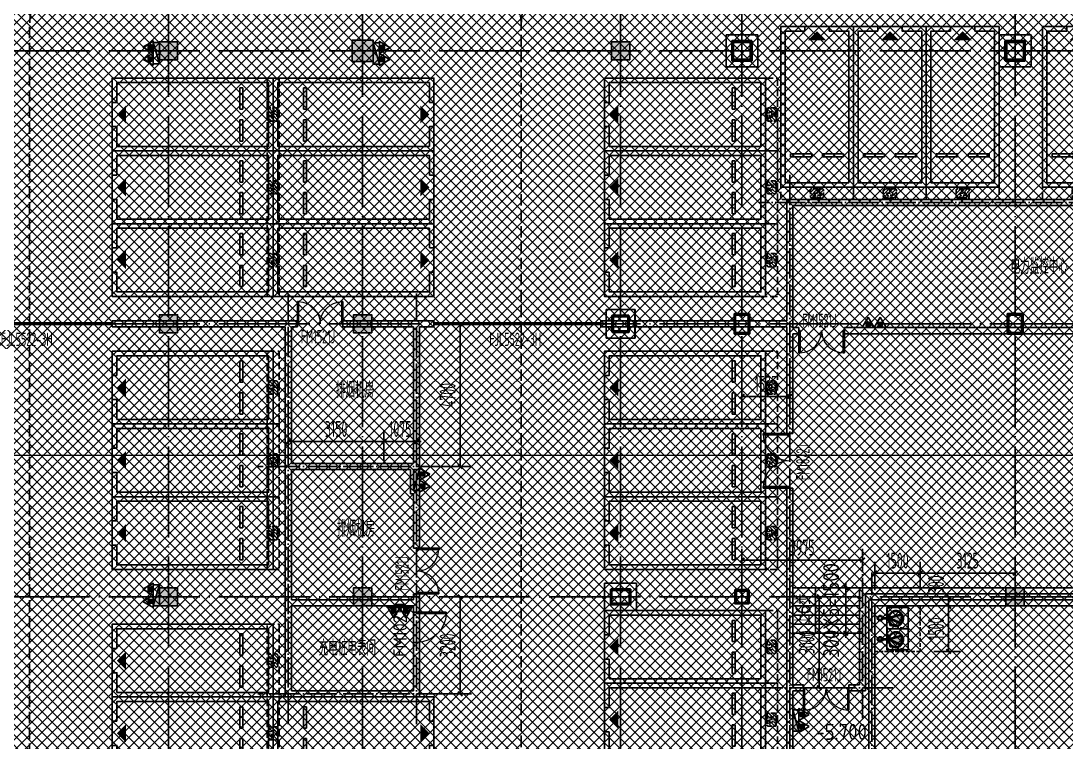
# Model space of a CAD drawing. Extents: x -473190 to 2138458, y -81875 to 2633646.
# Drawn here: x -69060 to -34617, y 132022 to 155797 of the extents above; entities that cross this region are included whole.
import ezdxf

# ---------------------------------------------------------------- set-up
doc = ezdxf.new("R2010")
doc.units = 0
doc.header["$LTSCALE"] = 1000
for name, pattern in [('__DASH', [0.35, 0.25, -0.1]), ('DASH', [0.35, 0.25, -0.1]), ('DOTE', [2.42, 2, -0.2, 0.02, -0.2]), ('排水', [1.1, 1, -0.1])]:
    doc.linetypes.add(name, pattern=pattern)
for name, color, linetype in [('00-停车位', 67, 'Continuous'), ('A-COLUMN', 2, 'Continuous'), ('A-PUB_HATCH', 8, 'Continuous'), ('A-ROOM_NAME', 23, 'Continuous'), ('A-STAIR', 3, 'Continuous'), ('A-WALL', 2, 'Continuous'), ('car', 252, 'Continuous'), ('DIM_SYMB', 3, 'Continuous'), ('DOOR_FIRE', 4, 'Continuous'), ('DOOR_FIRE_TEXT', 7, 'Continuous'), ('DOTE', 1, 'DOTE'), ('PUB_DIM', 3, 'Continuous'), ('PUB_HATCH', 8, 'Continuous'), ('PUB_TEXT', 7, 'Continuous'), ('W-EQUIP_消火栓', 7, 'Continuous'), ('W-EQUIP_灭火器', 7, 'Continuous'), ('WINDOW', 4, 'Continuous'), ('WINDOW_TEXT', 7, 'Continuous'), ('排水', 4, 'Continuous'), ('索引线', 252, 'Continuous'), ('车行线', 4, 'Continuous'), ('集水坑', 4, 'Continuous'), ('雨棚投影', 147, 'Continuous')]:
    doc.layers.add(name, color=color, linetype=linetype)
doc.layers.add('GPS-污水', color=2, linetype='排水', lineweight=40)
doc.layers.add('钢柱', color=51, linetype='Continuous', lineweight=35)
doc.styles.add('8B2_02', font='tssdeng.shx', dxfattribs={"width": 0.6, "bigfont": 'TSSDCHN.shx'})
doc.styles.add('_TCH_DIM_T3', font='tssdeng.shx', dxfattribs={"width": 0.564706, "bigfont": '@@@tssdchn.shx'})
doc.styles.add('_TCH_WINDOW', font='tssdeng.shx', dxfattribs={"width": 0.8, "height": 3.5, "bigfont": 'tssdchn.shx'})
doc.styles.get("Standard").update_dxf_attribs({"font": 'gbenor.shx', "bigfont": 'gbcbig.shx'})
doc.styles.add('STANDARD_T3', font='gbenor.shx', dxfattribs={"bigfont": 'gbcbig.shx'})
doc.dimstyles.new('_TCH_ARCH&&150', dxfattribs={"dimtxt": 525, "dimasz": 150, "dimexe": 375, "dimexo": 450, "dimgap": 150, "dimtad": 1, "dimdec": 0, "dimzin": 0, "dimdsep": 46, "dimtxsty": '_TCH_DIM_T3', "dimblk": 'ARCHTICK', "dimcen": 0.09, "dimclrt": 7, "dimazin": 2, "dimtfac": 1, "dimtdec": 0, "dimtix": 1, "dimtmove": 2, "dimatfit": 3, "dimfxl": 0, "dimtolj": 1, "dimtzin": 0, "dimarcsym": 0})
doc.dimstyles.new('STANDARD&&150', dxfattribs={"dimtxt": 525, "dimasz": 150, "dimexe": 375, "dimexo": 450, "dimgap": 225, "dimtad": 1, "dimdec": 0, "dimzin": 0, "dimdsep": 46, "dimtxsty": 'STANDARD_T3', "dimblk": 'ARCHTICK', "dimcen": 0.09, "dimadec": 0, "dimazin": 0, "dimtfac": 1, "dimtdec": 0, "dimtix": 1, "dimtmove": 2, "dimatfit": 3, "dimfxl": 0, "dimtolj": 1, "dimtzin": 0, "dimarcsym": 0})

# ---------------------------------------------------------------- blocks, each defined once
blk = doc.blocks.new('车位2400x5300')
at = {"layer": '00-停车位', "color": 251}
for p, q in [((-875, -1000), (-175, -1000)), ((-875, -1100), (-875, -1000)), ((-175, -1100), (-175, -1000)), ((175, -1000), (875, -1000)), ((175, -1100), (175, -1000)), ((875, -1100), (875, -1000)), ((-875, -1100), (-175, -1100)), ((175, -1100), (875, -1100)), ((400, -5300), (-400, -5300))]:
    blk.add_line(p, q, dxfattribs=at)
blk.add_lwpolyline([(400, -5150), (400, -5300), (1200, -5300), (1200, 0), (-1200, 0), (-1200, -5300), (-400, -5300), (-400, -5150), (-1050, -5150), (-1050, -150), (1050, -150), (1050, -5150), (400, -5150)], dxfattribs=at)
blk.add_lwpolyline([(0, -5150, 0, 600, 0), (0, -4850, 600, 600, 0)], format="xyseb", dxfattribs=at)
blk = doc.blocks.new('A$C796A13F6')
at = {"layer": '车行线', "linetype": '__DASH', "ltscale": 1.5}
for points in [[(30925, -3000), (30925, -47838, 0.414214), (33925, -50838), (45475, -50838, 0.414214), (48475, -47838), (48475, -3000, 0.414214), (45475, 0), (-134375, 0, 0.414214), (-137375, -3000), (-137375, -60738, 0.414214), (-134375, -63738), (-124175, -63738)], [(-124175, 0, -0.414214), (-121175, -3000)], [(-118175, 0, 0.414214), (-121175, -3000)], [(-69275, -3000), (-69275, -122288, -0.414214), (-72275, -125288), (-118175, -125288, -0.414214), (-121175, -122288), (-121175, -3000)]]:
    blk.add_lwpolyline(points, format="xyb", dxfattribs=at)
blk = doc.blocks.new('$SB01_1')
h = blk.add_hatch(color=256)
h.dxf.hatch_style = 1
h.paths.add_polyline_path([(-0.381, -0.323), (0.5, 0), (-0.381, 0.323)])
h.paths.add_polyline_path([(0, 0), (0.002, 0), (0.002, 0.001), (0, 0.001)], flags=24)
h.paths.add_polyline_path([(0, -0.002), (0.003, -0.002), (0.003, -0.001), (0, -0.001)], flags=24)
h.paths.add_polyline_path([(0, -0.003), (0.003, -0.003), (0.003, -0.002), (0, -0.002)], flags=24)
for p, q in [((0.5, 0), (-0.381, 0.323)), ((-0.381, 0.323), (-0.381, -0.323)), ((0.5, 0), (-0.381, -0.323))]:
    blk.add_line(p, q)
blk.add_circle((0, 0), 0.5)
at = {"flags": 1}
for tag, p in [('UNIT', (0, 0)), ('SPEC', (0, -0.002)), ('WHAT', (0, -0.003))]:
    blk.add_attdef(tag, p, '', height=0.001, dxfattribs=at)
blk = doc.blocks.new('人防集水坑')
at = {"layer": 'GPS-污水', "linetype": '排水'}
for p, q in [((307486, 701151), (307284, 701151)), ((307486, 700451), (307284, 700451))]:
    blk.add_line(p, q, dxfattribs=at)
for centre in [(307561, 701151), (307561, 700451)]:
    blk.add_circle(centre, 75, dxfattribs=at)
at = {"layer": '集水坑', "linetype": 'DASH', "ltscale": 0.5}
blk.add_lwpolyline([(306241, 700051), (306241, 701551), (307741, 701551), (307741, 700051)], close=True, dxfattribs=at)
at = {"layer": '集水坑', "linetype": 'Continuous', "ltscale": 0.5}
for points in [[(306641, 701501), (306641, 700801), (307341, 700801), (307341, 701501)], [(306641, 700801), (306641, 700101), (307341, 700101), (307341, 700801)]]:
    blk.add_lwpolyline(points, close=True, dxfattribs=at)
at = {"layer": '集水坑', "linetype": 'DASH', "ltscale": 0.5}
for points in [[(307341, 700801), (307237, 701397), (306641, 701501)], [(307347, 700101), (307243, 700697), (306647, 700801)]]:
    blk.add_lwpolyline(points, dxfattribs=at)
at = {"layer": 'GPS-污水', "linetype": '排水', "xscale": -480.0000000000002, "yscale": 480.0000000000002, "zscale": 480.0000000000002, "rotation": 176.2535374729293}
for p in [(307045, 701164, 0), (307045, 700464, 0)]:
    blk.add_blockref('$SB01_1', p, dxfattribs=at)
blk = doc.blocks.new('_ArchTick')
at = {"color": 0, "linetype": 'ByBlock', "const_width": 0.4}
blk.add_lwpolyline([(-0.5, -0.5), (0.5, 0.5)], dxfattribs=at)
blk = doc.blocks.new('*D5231')
at = {"layer": 'Defpoints', "color": 0, "transparency": 16777216}
for p in [(50059, -50718), (50992, -50718), (50059, -52218)]:
    blk.add_point(p, dxfattribs=at)
at = {"layer": 'PUB_DIM', "color": 0, "lineweight": -2, "transparency": 16777216}
for p, q in [((50509, -50718), (51367, -50718)), ((50992, -52218), (50992, -50718)), ((50509, -52218), (51367, -52218))]:
    blk.add_line(p, q, dxfattribs=at)
at = {"layer": 'PUB_DIM', "color": 0, "lineweight": -2, "transparency": 16777216, "xscale": 150, "yscale": 150, "zscale": 150}
for p, rotation in [((50992, -50718), 90), ((50992, -52218), 270)]:
    blk.add_blockref('_ArchTick', p, dxfattribs=dict(at, rotation=rotation))
at = {"layer": 'PUB_DIM', "color": 7, "transparency": 16777216, "insert": (50579, -51468), "char_height": 525, "attachment_point": 5, "rotation": 90, "style": '_TCH_DIM_T3'}
blk.add_mtext('\\A1;1500', dxfattribs=at)
blk = doc.blocks.new('*D5232')
at = {"layer": 'Defpoints', "color": 0, "transparency": 16777216}
for p in [(50059, -50418), (50992, -50418), (50059, -50718)]:
    blk.add_point(p, dxfattribs=at)
at = {"layer": 'PUB_DIM', "color": 0, "lineweight": -2, "transparency": 16777216}
for p, q in [((50509, -50418), (51367, -50418)), ((50992, -50718), (50992, -50418)), ((50509, -50718), (51367, -50718))]:
    blk.add_line(p, q, dxfattribs=at)
at = {"layer": 'PUB_DIM', "color": 0, "lineweight": -2, "transparency": 16777216, "xscale": 150, "yscale": 150, "zscale": 150}
for p, rotation in [((50992, -50418), 90), ((50992, -50718), 270)]:
    blk.add_blockref('_ArchTick', p, dxfattribs=dict(at, rotation=rotation))
at = {"layer": 'PUB_DIM', "color": 7, "transparency": 16777216, "insert": (50579, -50007), "char_height": 525, "attachment_point": 5, "rotation": 90, "style": '_TCH_DIM_T3'}
blk.add_mtext('\\A1;300', dxfattribs=at)
blk = doc.blocks.new('*D5233')
at = {"layer": 'Defpoints', "color": 0, "transparency": 16777216}
for p in [(53184, -49636), (50059, -50649), (53184, -50649)]:
    blk.add_point(p, dxfattribs=at)
at = {"layer": 'PUB_DIM', "color": 0, "lineweight": -2, "transparency": 16777216}
for p, q in [((50059, -50199), (50059, -49261)), ((53184, -50199), (53184, -49261)), ((50059, -49636), (53184, -49636))]:
    blk.add_line(p, q, dxfattribs=at)
at = {"layer": 'PUB_DIM', "color": 0, "lineweight": -2, "transparency": 16777216, "xscale": 150, "yscale": 150, "zscale": 150, "rotation": 180}
blk.add_blockref('_ArchTick', (50059, -49636), dxfattribs=at)
at = {"layer": 'PUB_DIM', "color": 0, "lineweight": -2, "transparency": 16777216, "xscale": 150, "yscale": 150, "zscale": 150}
blk.add_blockref('_ArchTick', (53184, -49636), dxfattribs=at)
at = {"layer": 'PUB_DIM', "color": 7, "transparency": 16777216, "insert": (51621, -49224), "char_height": 525, "attachment_point": 5, "style": '_TCH_DIM_T3'}
blk.add_mtext('\\A1;3125', dxfattribs=at)
blk = doc.blocks.new('*D5234')
at = {"layer": 'Defpoints', "color": 0, "transparency": 16777216}
for p in [(50059, -49636), (48559, -50649), (50059, -50649)]:
    blk.add_point(p, dxfattribs=at)
at = {"layer": 'PUB_DIM', "color": 0, "lineweight": -2, "transparency": 16777216}
for p, q in [((48559, -50199), (48559, -49261)), ((50059, -50199), (50059, -49261)), ((48559, -49636), (50059, -49636))]:
    blk.add_line(p, q, dxfattribs=at)
at = {"layer": 'PUB_DIM', "color": 0, "lineweight": -2, "transparency": 16777216, "xscale": 150, "yscale": 150, "zscale": 150, "rotation": 180}
blk.add_blockref('_ArchTick', (48559, -49636), dxfattribs=at)
at = {"layer": 'PUB_DIM', "color": 0, "lineweight": -2, "transparency": 16777216, "xscale": 150, "yscale": 150, "zscale": 150}
blk.add_blockref('_ArchTick', (50059, -49636), dxfattribs=at)
at = {"layer": 'PUB_DIM', "color": 7, "transparency": 16777216, "insert": (49309, -49224), "char_height": 525, "attachment_point": 5, "style": '_TCH_DIM_T3'}
blk.add_mtext('\\A1;1500', dxfattribs=at)
blk = doc.blocks.new('A$C2EF10B80')
at = {"layer": 'A-PUB_HATCH'}
h = blk.add_hatch(dxfattribs=at)
h.set_pattern_fill('ANSI31', color=256, scale=50, angle=-16.4434)
h.set_pattern_definition([(45, (6188.46, 7099.97), (-56.1266, 56.1266), [])])
h.paths.add_polyline_path([(-983, -100, 0.414214), (-1033, -50), (-1184, -50), (-1091, -207), (-1210, -207), (-1204, -250), (-983, -250)])
h.paths.add_polyline_path([(-983, -250), (-1204, -250), (-1190, -350), (-1033, -350, 0.414213), (-983, -300)])
h.paths.add_polyline_path([(-1262, -250), (-1417, -250), (-1417, -300, 0.414215), (-1367, -350), (-1207, -350)])
h.paths.add_polyline_path([(-1221, -50), (-1367, -50, 0.414214), (-1417, -100), (-1417, -250), (-1262, -250), (-1320, -146), (-1212, -146)])
at = {"layer": 'car', "linetype": 'DASH', "ltscale": 0.5}
blk.add_line((-1367, -350), (-1033, -350), dxfattribs=at)
at = {"layer": 'car', "linetype": 'DASH'}
blk.add_lwpolyline([(-2400, 0), (0, 0), (0, -400), (-2400, -400)], close=True, dxfattribs=at)
at = {"layer": 'car', "linetype": 'DASH', "ltscale": 0.5}
blk.add_lwpolyline([(-1320, -146), (-1185, -390), (-1210, -207), (-1091, -207), (-1227, 23), (-1212, -146)], close=True, dxfattribs=at)
for points in [[(-1367, -50, 0.414214), (-1417, -100), (-1417, -300)], [(-1033, -350, 0.414214), (-983, -300), (-983, -100, 0.414214), (-1033, -50), (-1367, -50)]]:
    blk.add_lwpolyline(points, format="xyb", dxfattribs=at)
at = {"layer": 'car', "linetype": 'DASH'}
blk.add_arc((-1367, -300), 50, 180, 270, dxfattribs=at)
blk = doc.blocks.new('A$C77CA03F4')
at = {"rotation": 16.44344089606073}
for p in [(6792, 2422), (4490, 1742), (2189, 1063)]:
    blk.add_blockref('A$C2EF10B80', p, dxfattribs=at)
blk = doc.blocks.new('A$C00330F2E')
at = {"layer": 'A-COLUMN'}
for p, q in [((9375, 200), (8325, 200)), ((8325, 200), (8325, -850)), ((9375, -850), (9375, 200)), ((18375, 200), (17325, 200)), ((17325, 200), (17325, -850)), ((18375, -850), (18375, 200)), ((8325, -850), (9375, -850)), ((17325, -850), (18375, -850)), ((5325, -8850), (4375, -8850)), ((4375, -8850), (4375, -9800)), ((5325, -9800), (5325, -8850)), ((4375, -9800), (5325, -9800)), ((5375, -17875), (4325, -17875)), ((4325, -17875), (4325, -18775)), ((5375, -18775), (5375, -17875)), ((4325, -18775), (5375, -18775))]:
    blk.add_line(p, q, dxfattribs=at)
at = {"layer": '钢柱', "color": 4, "lineweight": 35}
for points in [[(9175, 0), (8525, 0), (8525, -650), (9175, -650)], [(18175, 0), (17525, 0), (17525, -650), (18175, -650)], [(9135, -610), (8565, -610), (8565, -40), (9135, -40)], [(18135, -610), (17565, -610), (17565, -40), (18135, -40)], [(5125, -9050), (4575, -9050), (4575, -9600), (5125, -9600)], [(5095, -9570), (4605, -9570), (4605, -9080), (5095, -9080)], [(9100, -9000), (8600, -9000), (8600, -9650), (9100, -9650)], [(9070, -9620), (8630, -9620), (8630, -9030), (9070, -9030)], [(18100, -9000), (17600, -9000), (17600, -9650), (18100, -9650)], [(18070, -9620), (17630, -9620), (17630, -9030), (18070, -9030)], [(4525, -18075), (4525, -18575), (5175, -18575), (5175, -18075)], [(5145, -18105), (5145, -18545), (4555, -18545), (4555, -18105)], [(9075, -18100), (8625, -18100), (8625, -18550), (9075, -18550)], [(9045, -18520), (8655, -18520), (8655, -18130), (9045, -18130)]]:
    blk.add_lwpolyline(points, close=True, dxfattribs=at)
blk = doc.blocks.new('A$C4F5A101F')
at = {"layer": 'DOTE', "color": 127, "linetype": 'DOTE', "ltscale": 1.5}
for p, q in [((-266839.7, 16373.7), (-266839.7, -213765.2)), ((-260439.7, 16373.7), (-260439.7, -213765.2))]:
    blk.add_line(p, q, dxfattribs=at)
at = {"layer": 'DOTE', "color": 16, "linetype": 'DOTE', "ltscale": 1.5}
for p, q in [((-251939.7, 16373.7), (-251939.7, -213765.2)), ((-247939.7, 16373.7), (-247939.7, -213765.2)), ((-238939.7, 16373.7), (-238939.7, -213765.2)), ((-297848.4, -3257.4), (-173939.7, -3257.4)), ((-297848.4, -12257.4), (-173939.7, -12257.4)), ((-297848.4, -21257.4), (-173939.7, -21257.4))]:
    blk.add_line(p, q, dxfattribs=at)
blk = doc.blocks.new('*D5454')
at = {"layer": 'Defpoints', "color": 0, "transparency": 16777216}
for p in [(-545, -4300), (439, -4300), (-545, -7500)]:
    blk.add_point(p, dxfattribs=at)
at = {"layer": 'PUB_DIM', "color": 0, "lineweight": -2, "transparency": 16777216}
for p, q in [((-95, -4300), (814, -4300)), ((439, -7500), (439, -4300)), ((-95, -7500), (814, -7500))]:
    blk.add_line(p, q, dxfattribs=at)
at = {"layer": 'PUB_DIM', "color": 0, "lineweight": -2, "transparency": 16777216, "xscale": 150, "yscale": 150, "zscale": 150}
for p, rotation in [((439, -4300), 90), ((439, -7500), 270)]:
    blk.add_blockref('_ArchTick', p, dxfattribs=dict(at, rotation=rotation))
at = {"layer": 'PUB_DIM', "color": 7, "transparency": 16777216, "insert": (26, -5900), "char_height": 525, "attachment_point": 5, "rotation": 90, "style": '_TCH_DIM_T3'}
blk.add_mtext('\\A1;3200', dxfattribs=at)
blk = doc.blocks.new('*D5455')
at = {"layer": 'Defpoints', "color": 0, "transparency": 16777216}
for p in [(-545, 4700), (439, 4700), (-545, 0)]:
    blk.add_point(p, dxfattribs=at)
at = {"layer": 'PUB_DIM', "color": 0, "lineweight": -2, "transparency": 16777216}
for p, q in [((-95, 4700), (814, 4700)), ((439, 0), (439, 4700)), ((-95, 0), (814, 0))]:
    blk.add_line(p, q, dxfattribs=at)
at = {"layer": 'PUB_DIM', "color": 0, "lineweight": -2, "transparency": 16777216, "xscale": 150, "yscale": 150, "zscale": 150}
for p, rotation in [((439, 4700), 90), ((439, 0), 270)]:
    blk.add_blockref('_ArchTick', p, dxfattribs=dict(at, rotation=rotation))
at = {"layer": 'PUB_DIM', "color": 7, "transparency": 16777216, "insert": (26, 2350), "char_height": 525, "attachment_point": 5, "rotation": 90, "style": '_TCH_DIM_T3'}
blk.add_mtext('\\A1;4700', dxfattribs=at)
blk = doc.blocks.new('*D5456')
at = {"layer": 'Defpoints', "color": 0, "transparency": 16777216}
for p in [(-2075, 820), (-5225, -266), (-2075, -266)]:
    blk.add_point(p, dxfattribs=at)
at = {"layer": 'PUB_DIM', "color": 0, "lineweight": -2, "transparency": 16777216}
for p, q in [((-5225, 184), (-5225, 1195)), ((-2075, 184), (-2075, 1195)), ((-5225, 820), (-2075, 820))]:
    blk.add_line(p, q, dxfattribs=at)
at = {"layer": 'PUB_DIM', "color": 0, "lineweight": -2, "transparency": 16777216, "xscale": 150, "yscale": 150, "zscale": 150, "rotation": 180}
blk.add_blockref('_ArchTick', (-5225, 820), dxfattribs=at)
at = {"layer": 'PUB_DIM', "color": 0, "lineweight": -2, "transparency": 16777216, "xscale": 150, "yscale": 150, "zscale": 150}
blk.add_blockref('_ArchTick', (-2075, 820), dxfattribs=at)
at = {"layer": 'PUB_DIM', "color": 7, "transparency": 16777216, "insert": (-3650, 1232), "char_height": 525, "attachment_point": 5, "style": '_TCH_DIM_T3'}
blk.add_mtext('\\A1;3150', dxfattribs=at)
blk = doc.blocks.new('*D5457')
at = {"layer": 'Defpoints', "color": 0, "transparency": 16777216}
for p in [(-1000, 820), (-2075, -266), (-1000, -266)]:
    blk.add_point(p, dxfattribs=at)
at = {"layer": 'PUB_DIM', "color": 0, "lineweight": -2, "transparency": 16777216}
for p, q in [((-2075, 184), (-2075, 1195)), ((-1000, 184), (-1000, 1195)), ((-2075, 820), (-2225, 820)), ((-2075, 820), (-1000, 820)), ((-1000, 820), (-850, 820))]:
    blk.add_line(p, q, dxfattribs=at)
at = {"layer": 'PUB_DIM', "color": 0, "lineweight": -2, "transparency": 16777216, "xscale": 150, "yscale": 150, "zscale": 150}
blk.add_blockref('_ArchTick', (-2075, 820), dxfattribs=at)
at = {"layer": 'PUB_DIM', "color": 0, "lineweight": -2, "transparency": 16777216, "xscale": 150, "yscale": 150, "zscale": 150, "rotation": 180}
blk.add_blockref('_ArchTick', (-1000, 820), dxfattribs=at)
at = {"layer": 'PUB_DIM', "color": 7, "transparency": 16777216, "insert": (-1537, 1232), "char_height": 525, "attachment_point": 5, "style": '_TCH_DIM_T3'}
blk.add_mtext('\\A1;1075', dxfattribs=at)
blk = doc.blocks.new('*D5481')
at = {"layer": 'Defpoints', "color": 0, "transparency": 16777216}
for p in [(9725, 3381), (11300, 3381), (11300, 2306)]:
    blk.add_point(p, dxfattribs=at)
at = {"layer": 'PUB_DIM', "color": 0, "lineweight": -2, "transparency": 16777216}
for p, q in [((9725, 2931), (9725, 1931)), ((11300, 2931), (11300, 1931)), ((9725, 2306), (11300, 2306))]:
    blk.add_line(p, q, dxfattribs=at)
at = {"layer": 'PUB_DIM', "color": 0, "lineweight": -2, "transparency": 16777216, "xscale": 150, "yscale": 150, "zscale": 150, "rotation": 180}
blk.add_blockref('_ArchTick', (9725, 2306), dxfattribs=at)
at = {"layer": 'PUB_DIM', "color": 0, "lineweight": -2, "transparency": 16777216, "xscale": 150, "yscale": 150, "zscale": 150}
blk.add_blockref('_ArchTick', (11300, 2306), dxfattribs=at)
at = {"layer": 'PUB_DIM', "color": 7, "transparency": 16777216, "insert": (10513, 2719), "char_height": 525, "attachment_point": 5, "style": '_TCH_DIM_T3'}
blk.add_mtext('\\A1;1575', dxfattribs=at)
blk = doc.blocks.new('*D5525')
at = {"layer": 'Defpoints', "color": 0, "transparency": 16777216}
for p in [(12271, -4300), (12993, -4300), (12993, -7300)]:
    blk.add_point(p, dxfattribs=at)
at = {"layer": 'PUB_DIM', "color": 0, "lineweight": -2, "transparency": 16777216}
for p, q in [((12543, -4300), (11896, -4300)), ((12271, -7300), (12271, -4300)), ((12543, -7300), (11896, -7300))]:
    blk.add_line(p, q, dxfattribs=at)
at = {"layer": 'PUB_DIM', "color": 0, "lineweight": -2, "transparency": 16777216, "xscale": 150, "yscale": 150, "zscale": 150}
for p, rotation in [((12271, -4300), 90), ((12271, -7300), 270)]:
    blk.add_blockref('_ArchTick', p, dxfattribs=dict(at, rotation=rotation))
at = {"layer": 'PUB_DIM', "color": 7, "transparency": 16777216, "insert": (11858, -5800), "char_height": 525, "attachment_point": 5, "rotation": 90, "style": '_TCH_DIM_T3'}
blk.add_mtext('\\A1;3000', dxfattribs=at)
blk = doc.blocks.new('*D5586')
at = {"layer": 'Defpoints', "color": 0, "transparency": 16777216}
for p in [(13700, -3088), (9725, -3942), (13700, -3942)]:
    blk.add_point(p, dxfattribs=at)
at = {"layer": 'PUB_DIM', "color": 0, "lineweight": -2, "transparency": 16777216}
for p, q in [((9725, -3492), (9725, -2713)), ((13700, -3492), (13700, -2713)), ((9725, -3088), (13700, -3088))]:
    blk.add_line(p, q, dxfattribs=at)
at = {"layer": 'PUB_DIM', "color": 0, "lineweight": -2, "transparency": 16777216, "xscale": 150, "yscale": 150, "zscale": 150, "rotation": 180}
blk.add_blockref('_ArchTick', (9725, -3088), dxfattribs=at)
at = {"layer": 'PUB_DIM', "color": 0, "lineweight": -2, "transparency": 16777216, "xscale": 150, "yscale": 150, "zscale": 150}
blk.add_blockref('_ArchTick', (13700, -3088), dxfattribs=at)
at = {"layer": 'PUB_DIM', "color": 7, "transparency": 16777216, "insert": (11713, -2676), "char_height": 525, "attachment_point": 5, "style": '_TCH_DIM_T3'}
blk.add_mtext('\\A1;3975', dxfattribs=at)
blk = doc.blocks.new('$TwtSys$00000434')
for p, q in [((-0.5, 0.5), (-0.5, -0.5)), ((-0.5, -0.5), (0.5, 0.5)), ((0.5, 0.5), (-0.5, 0.5)), ((0.5, -0.5), (0.5, 0.5)), ((-0.5, -0.5), (0.5, -0.5))]:
    blk.add_line(p, q)
blk.add_solid([(0.5, -0.5), (0.5, 0.5), (-0.5, -0.5)])
blk = doc.blocks.new('$TwtSys$00000546')
h = blk.add_hatch()
h.set_pattern_fill('ANSI31', color=256, scale=200, style=0)
h.set_pattern_definition([(45, (-38543.802, -6670.83), (-17.67767, 17.67767), [])])
h.paths.add_polyline_path([(-65, 174), (65, 174), (65, 44), (-65, 44)])
for points in [[(0, 344), (-198, 0), (198, 0)], [(-65, 174), (65, 174), (65, 44), (-65, 44)]]:
    blk.add_lwpolyline(points, close=True)
blk = doc.blocks.new('_FZH')
blk.add_lwpolyline([(-0.5, -0.5), (0.5, -0.5), (0.5, 0.5), (-0.5, 0.5)], close=True)
at = {"layer": 'PUB_HATCH'}
blk.add_solid([(-0.5, -0.5), (0.5, -0.5), (-0.5, 0.5), (0.5, 0.5)], dxfattribs=at)
blk = doc.blocks.new('zzzzzzzzzzzzzzzz')
at = {"layer": 'A-COLUMN'}
for p, q in [((-66734, -183785), (-67684, -183785)), ((-67684, -183785), (-67684, -184735)), ((-66734, -184735), (-66734, -183785)), ((-62959, -183935), (-63459, -183935)), ((-63459, -183935), (-63459, -184585)), ((-62959, -184585), (-62959, -183935)), ((-53959, -183935), (-54459, -183935)), ((-54459, -183935), (-54459, -184585)), ((-53959, -184585), (-53959, -183935)), ((-63459, -184585), (-62959, -184585)), ((-54459, -184585), (-53959, -184585)), ((-67684, -184735), (-66734, -184735))]:
    blk.add_line(p, q, dxfattribs=at)
blk.add_blockref('A$C00330F2E', (-72059, -174935))
at = {"layer": 'A-COLUMN', "rotation": 90}
for p, xscale, yscale, zscale in [((-82109, -175260), 600, 600, 600), ((-75709, -175260), 700, 700, 700), ((-67209, -175260), 600, 600, 600), ((-82109, -184260), 600, 600, 600), ((-75709, -184260), 600, 600, 600), ((-82109, -193260), 600, 600, 600), ((-75709, -193260), 600, 600, 600), ((-54209, -193260), 600, 600, 600)]:
    blk.add_blockref('_FZH', p, dxfattribs=dict(at, xscale=xscale, yscale=yscale, zscale=zscale))
blk = doc.blocks.new('ADFASDF')
h = blk.add_hatch()
h.set_pattern_fill('ANSI37', color=8, scale=150)
h.set_pattern_definition([(45, (0, 0), (-168.3798, 168.3798), []), (135, (0, 0), (-168.3798, -168.3798), [])])
h.paths.add_polyline_path([(521397, 239186), (521397, 224886), (539697, 224886), (539697, 169261), (524947, 169261), (524947, 171211), (527822, 171211), (527922, 176611), (501318, 176611), (501125, 109884), (530547, 109887), (530547, 107449), (538188, 100503), (536147, 98236), (540086, 94690), (517812, 69953), (517812, 59790), (482108, 20136), (405247, 20136), (405247, 26086), (391997, 40436), (391997, 64736), (399997, 64738), (399997, 239186), (409022, 239186)])
blk = doc.blocks.new('*D3549')
at = {"layer": 'Defpoints', "color": 0, "transparency": 16777216}
for p in [(-41874, 137111), (-40914, 137111), (-40914, 135611)]:
    blk.add_point(p, dxfattribs=at)
at = {"layer": 'PUB_DIM', "color": 0, "lineweight": -2, "transparency": 16777216}
for p, q in [((-41364, 137111), (-42249, 137111)), ((-41874, 137111), (-41874, 137261)), ((-41874, 135611), (-41874, 137111)), ((-41364, 135611), (-42249, 135611)), ((-41874, 135611), (-41874, 135461))]:
    blk.add_line(p, q, dxfattribs=at)
at = {"layer": 'PUB_DIM', "color": 0, "lineweight": -2, "transparency": 16777216, "xscale": 150, "yscale": 150, "zscale": 150}
for p, rotation in [((-41874, 137111), 270), ((-41874, 135611), 90)]:
    blk.add_blockref('_ArchTick', p, dxfattribs=dict(at, rotation=rotation))
at = {"layer": 'PUB_DIM', "color": 0, "transparency": 16777216, "insert": (-42361, 136361), "char_height": 525, "attachment_point": 5, "rotation": 90, "style": 'STANDARD_T3'}
blk.add_mtext('\\A1;300X5=1500', dxfattribs=at)
blk = doc.blocks.new('$DorLib2D$00000002')
for p, q in [((-0.5, 0), (-0.5, 0.4875)), ((-0.475, 0.4875), (-0.5, 0.4875)), ((-0.475, 0), (-0.475, 0.4875)), ((0.475, 0), (0.475, 0.4875)), ((0.475, 0.4875), (0.5, 0.4875)), ((0.5, 0), (0.5, 0.4875)), ((-0.5, 0), (-0.475, 0)), ((0.5, 0), (0.475, 0))]:
    blk.add_line(p, q)
at = {"lineweight": 13}
for centre, start, end in [((-0.4875, 0), 0, 88.53072), ((0.4875, 0), 91.46928, 180)]:
    blk.add_arc(centre, 0.4875, start, end, dxfattribs=at)
blk = doc.blocks.new('$DorLib2D$00000001')
for p, q in [((0.45, 0.975), (0.5, 0.975)), ((0.45, 0), (0.45, 0.975)), ((0.5, 0), (0.5, 0.975)), ((0.5, 0), (0.45, 0))]:
    blk.add_line(p, q)
at = {"lineweight": 13}
blk.add_arc((0.475, 0), 0.975, 91.4693, 180, dxfattribs=at)
blk = doc.blocks.new('$DorLib2D$00000213')
at = {"color": 0, "linetype": 'DASH', "const_width": 0.02}
blk.add_lwpolyline([(0.5, 0), (-0.5, 0)], dxfattribs=at)
blk = doc.blocks.new('A$C3672542B')
at = {"layer": '排水', "color": 3, "linetype": 'DASH'}
blk.add_lwpolyline([(51299.2, -53458.7, 0, 0, 0), (50587.3, -52746.8, 160, 0, 0), (50163.1, -52322.6, 0, 0, 0)], format="xyseb", dxfattribs=at)
at = {"layer": '集水坑', "linetype": 'Continuous', "rotation": 180}
blk.add_blockref('人防集水坑', (356299.7, 649332.5), dxfattribs=at)
at = {"layer": 'PUB_DIM'}
for p1, p2, distance, picture, middle in [((48558.7, -50649.3), (50058.7, -50649.3), 1013.1, '*D5234', (49308.7, -49223.7)), ((50058.7, -50649.3), (53183.7, -50649.3), 1013.1, '*D5233', (51621.2, -49223.7)), ((50058.7, -52218.2), (50058.7, -50718.2), -933.1, '*D5231', (50579.3, -51468.2))]:
    dim = blk.add_aligned_dim(p1=p1, p2=p2, distance=distance, dimstyle='_TCH_ARCH&&150', dxfattribs=at)
    dim.commit()
    dim.dimension.update_dxf_attribs({"geometry": picture, "text_midpoint": middle})
dim = blk.add_linear_dim(base=(50991.8, -50418.2), p1=(50058.7, -50718.2), p2=(50058.7, -50418.2), angle=90, dimstyle='_TCH_ARCH&&150', dxfattribs=at)
dim.commit()
dim.dimension.update_dxf_attribs({"geometry": '*D5232', "text_midpoint": (50579.3, -50006.5), "dimtype": 161})
blk = doc.blocks.new('A$C2B5B1B2C')
at = {"layer": 'DOTE', "linetype": 'DOTE', "ltscale": 0.5}
for p, q in [((11300, -20425), (11300, 9700)), ((51750, 8700), (10300, 8700)), ((-5225, -8500), (-5225, 5700)), ((-1000, -8500), (-1000, 5700)), ((0, 0), (-6225, 0)), ((13700, -8300), (13700, -3100)), ((14000, -23600), (14000, -3500)), ((0, -7500), (-6225, -7500)), ((14700, -7300), (10300, -7300))]:
    blk.add_line(p, q, dxfattribs=at)
at = {"layer": 'PUB_DIM'}
for p1, p2, distance, picture, middle in [((-545.1, 0), (-545.1, 4700), -983.9, '*D5455', (26.3, 2350)), ((9725, 3380.8), (11300, 3380.8), -1074.3, '*D5481', (10512.5, 2718.9)), ((-5225, -266.5), (-2075, -266.5), 1086.2, '*D5456', (-3650, 1232.3)), ((-2075, -266.5), (-1000, -266.5), 1086.2, '*D5457', (-1537.5, 1232.3)), ((9725, -3942.4), (13700, -3942.4), 854.2, '*D5586', (11712.5, -2675.7)), ((-545.1, -7500), (-545.1, -4300), -983.9, '*D5454', (26.3, -5900)), ((12992.6, -7300), (12992.6, -4300), 721.9, '*D5525', (11858.2, -5800))]:
    dim = blk.add_aligned_dim(p1=p1, p2=p2, distance=distance, dimstyle='_TCH_ARCH&&150', dxfattribs=at)
    dim.commit()
    dim.dimension.update_dxf_attribs({"geometry": picture, "text_midpoint": middle})

msp = doc.modelspace()

# ---------------------------------------------------------------- hatches: boundary and pattern name
at = {"layer": 'DIM_SYMB'}
msp.add_hatch(color=256, dxfattribs=at).paths.add_polyline_path([(-42877.8, 137110.6), (-42877.8, 136660.6), (-42937.8, 136660.6)])

# ---------------------------------------------------------------- linework, layer by layer
at = {"linetype": 'DASH', "const_width": 40}
msp.add_lwpolyline([(-90723.6, 141471.9), (133656.7, 141471.9)], dxfattribs=at)
at = {"layer": 'A-STAIR'}
for points in [[(-41422.7, 137110.6), (-43622.7, 137110.6)], [(-41422.7, 136810.6), (-43622.7, 136810.6)], [(-41422.7, 136510.6), (-43622.7, 136510.6)], [(-41422.7, 136210.6), (-43622.7, 136210.6)], [(-41422.7, 135910.6), (-43622.7, 135910.6)], [(-41422.7, 135610.6), (-43622.7, 135610.6)]]:
    msp.add_lwpolyline(points, dxfattribs=at)
at = {"layer": 'A-WALL'}
for p, q in [((-43822.7, 149910.6), (-27397.7, 149910.6)), ((-43822.7, 145910.6), (-43822.7, 149910.6)), ((-43622.7, 149710.6), (-27397.7, 149710.6)), ((-43622.7, 145810.6), (-43622.7, 149710.6)), ((-60247.7, 145910.6), (-66047.7, 145910.6)), ((-66047.7, 145910.6), (-66047.7, 145710.6)), ((-66047.7, 145710.6), (-60347.7, 145710.6)), ((-60347.7, 141110.6), (-60347.7, 145710.6)), ((-59947.7, 145910.6), (-60247.7, 145910.6)), ((-60147.7, 141210.6), (-60147.7, 145710.6)), ((-60147.7, 145710.6), (-59947.7, 145710.6)), ((-59947.7, 145710.6), (-59947.7, 145910.6)), ((-57797.7, 145910.6), (-58447.7, 145910.6)), ((-58447.7, 145910.6), (-58447.7, 145710.6)), ((-58447.7, 145710.6), (-57797.7, 145710.6)), ((-57797.7, 145910.6), (-56022.7, 145910.6)), ((-57797.7, 145710.6), (-56122.7, 145710.6)), ((-56122.7, 141210.6), (-56122.7, 145710.6)), ((-55447.7, 145910.6), (-56022.7, 145910.6)), ((-55922.7, 141010.6), (-55922.7, 145710.6)), ((-55922.7, 145710.6), (-55447.7, 145710.6)), ((-55447.7, 145710.6), (-55447.7, 145910.6)), ((-49072.7, 145910.6), (-49947.7, 145910.6)), ((-49947.7, 145910.6), (-49947.7, 145710.6)), ((-49947.7, 145710.6), (-49072.7, 145710.6)), ((-49072.7, 145910.6), (-45272.7, 145910.6)), ((-49072.7, 145710.6), (-45272.7, 145710.6)), ((-45272.7, 145910.6), (-43822.7, 145910.6)), ((-45272.7, 145710.6), (-43822.7, 145710.6)), ((-43822.7, 145585.6), (-43822.7, 145710.6)), ((-43622.7, 145685.6), (-43622.7, 145810.6)), ((-43822.7, 145585.6), (-43822.7, 142198.1)), ((-43422.7, 145685.6), (-43622.7, 145685.6)), ((-43622.7, 145485.6), (-43422.7, 145485.6)), ((-43622.7, 142198.1), (-43622.7, 145485.6)), ((-43422.7, 145485.6), (-43422.7, 145685.6)), ((-36297.7, 145685.6), (-41922.7, 145685.6)), ((-41922.7, 145685.6), (-41922.7, 145485.6)), ((-41922.7, 145485.6), (-36297.7, 145485.6)), ((-29247.7, 145685.6), (-36297.7, 145685.6)), ((-36297.7, 145485.6), (-29247.7, 145485.6)), ((-43822.7, 142198.1), (-43622.7, 142198.1)), ((-60347.7, 136610.6), (-60347.7, 141110.6)), ((-60147.7, 141210.6), (-56172.7, 141210.6)), ((-60147.7, 141010.6), (-56222.7, 141010.6)), ((-60147.7, 136710.6), (-60147.7, 141010.6)), ((-56222.7, 140210.6), (-56222.7, 141010.6)), ((-56172.7, 141210.6), (-56122.7, 141210.6)), ((-56122.7, 140310.6), (-56122.7, 141010.6)), ((-56122.7, 141010.6), (-55922.7, 141010.6)), ((-56122.7, 140210.6), (-56222.7, 140210.6)), ((-55922.7, 140310.6), (-56122.7, 140310.6)), ((-56122.7, 140210.6), (-56122.7, 138410.6)), ((-55922.7, 138410.6), (-55922.7, 140310.6)), ((-43622.7, 140398.1), (-43822.7, 140398.1)), ((-43822.7, 140398.1), (-43822.7, 133810.6)), ((-43622.7, 133910.6), (-43622.7, 140398.1)), ((-56122.7, 138410.6), (-55922.7, 138410.6)), ((-41422.7, 137110.6), (-36297.7, 137110.6)), ((-41422.7, 133910.6), (-41422.7, 137110.6)), ((-36297.7, 137110.6), (-27297.7, 137110.6)), ((-55922.7, 136910.6), (-56122.7, 136910.6)), ((-56122.7, 136910.6), (-56122.7, 136710.6)), ((-55922.7, 136610.6), (-55922.7, 136910.6)), ((-41222.7, 136910.6), (-36297.7, 136910.6)), ((-41222.7, 133710.6), (-41222.7, 136910.6)), ((-36297.7, 136910.6), (-27297.7, 136910.6)), ((-60347.7, 133510.6), (-60347.7, 136610.6)), ((-60147.7, 136710.6), (-57797.7, 136710.6)), ((-60147.7, 133710.6), (-60147.7, 136510.6)), ((-60147.7, 136510.6), (-57797.7, 136510.6)), ((-57797.7, 136710.6), (-56122.7, 136710.6)), ((-57797.7, 136510.6), (-56122.7, 136510.6)), ((-56122.7, 136510.6), (-56122.7, 136310.6)), ((-55922.7, 136310.6), (-55922.7, 136610.6)), ((-41122.7, 136710.6), (-36297.7, 136710.6)), ((-41122.7, 129510.6), (-41122.7, 136710.6)), ((-40922.7, 136510.6), (-36297.7, 136510.6)), ((-40922.7, 129710.6), (-40922.7, 136510.6)), ((-36297.7, 136710.6), (-27297.7, 136710.6)), ((-36297.7, 136510.6), (-27297.7, 136510.6)), ((-56122.7, 136310.6), (-55922.7, 136310.6)), ((-55922.7, 135310.6), (-56122.7, 135310.6)), ((-56122.7, 135310.6), (-56122.7, 133710.6)), ((-55922.7, 133510.6), (-55922.7, 135310.6)), ((-60147.7, 133710.6), (-56122.7, 133710.6)), ((-43822.7, 131260.6), (-43822.7, 133810.6)), ((-43272.7, 133910.6), (-43622.7, 133910.6)), ((-43622.7, 133710.6), (-43272.7, 133710.6)), ((-43622.7, 131160.6), (-43622.7, 133710.6)), ((-43272.7, 133710.6), (-43272.7, 133910.6)), ((-41422.7, 133910.6), (-41772.7, 133910.6)), ((-41772.7, 133910.6), (-41772.7, 133710.6)), ((-41772.7, 133710.6), (-41222.7, 133710.6)), ((-60347.7, 133510.6), (-55922.7, 133510.6))]:
    msp.add_line(p, q, dxfattribs=at)
at = {"layer": 'DIM_SYMB'}
msp.add_lwpolyline([(-42877.8, 135610.6), (-42877.8, 137110.6)], dxfattribs=at)
at = {"layer": 'WINDOW'}
for p, q in [((-56122.7, 135310.6), (-56122.7, 136310.6)), ((-55922.7, 135310.6), (-55922.7, 136310.6))]:
    msp.add_line(p, q, dxfattribs=at)

# ---------------------------------------------------------------- block references
for name, p in [('A$C3672542B', (-89481.4, 187228.8)), ('ADFASDF', (-477545, -71625.7)), ('A$C796A13F6', (68602.3, 158598.1)), ('A$C2B5B1B2C', (-55022.7, 141110.6)), ('A$C00330F2E', (-54147.7, 155135.6))]:
    msp.add_blockref(name, p)
for name, p, rotation in [('A$C77CA03F4', (-60547.7, 146710.6), 73.55655642770577), ('A$C77CA03F4', (-44122.7, 146710.6), 73.55655642770577), ('A$C2EF10B80', (-44022.7, 149910.6), 179.9999973237665), ('A$C2EF10B80', (-41622.7, 149910.6), 179.9999973237665), ('A$C2EF10B80', (-39222.7, 149910.6), 179.9999973237665), ('A$C2EF10B80', (-35397.7, 149910.6), 179.9999973237665), ('A$C77CA03F4', (-60547.7, 137710.6), 73.55655642770577), ('A$C77CA03F4', (-44122.7, 137710.6), 73.55655642770577), ('A$C2EF10B80', (-44522.7, 136360.6), 89.99999732376651), ('A$C77CA03F4', (-60547.7, 128710.6), 73.55655642770577), ('A$C2EF10B80', (-44522.7, 133960.6), 89.99999732376651)]:
    msp.add_blockref(name, p, dxfattribs=dict(rotation=rotation))
at = {"layer": '00-停车位'}
for p, rotation in [((-42822.7, 150310.6), 180), ((-40422.7, 150310.6), 180), ((-38022.7, 150310.6), 180), ((-34197.7, 150310.6), 180), ((-60747.7, 152710.6), 90.00000002822868), ((-44522.7, 152710.6), 270), ((-60747.7, 150310.6), 90.00000002822868), ((-44522.7, 150310.6), 270), ((-60747.7, 147910.6), 90.00000002822868), ((-44522.7, 147910.6), 270), ((-44522.7, 143710.6), 270), ((-44522.7, 141310.6), 270), ((-44522.7, 138910.6), 270), ((-44522.7, 135160.6), 270), ((-44522.7, 132760.6), 270), ((-60747.7, 132310.6), 90.00000002822868)]:
    msp.add_blockref('车位2400x5300', p, dxfattribs=dict(at, rotation=rotation))
at = {"layer": '00-停车位', "xscale": -1, "rotation": 269.9999999717713}
for p in [(-60747.7, 152710.6), (-60747.7, 150310.6), (-60747.7, 147910.6), (-60747.7, 143710.6), (-60747.7, 141310.6), (-60747.7, 138910.6), (-60747.7, 134710.6), (-60747.7, 132310.6)]:
    msp.add_blockref('车位2400x5300', p, dxfattribs=at)
at = {"layer": 'DOOR_FIRE'}
ref = msp.add_blockref('$DorLib2D$00000002', (-59197.7, 145810.6), dxfattribs=dict(at, xscale=-1500, yscale=1500, zscale=200, rotation=5.444984908129144e-12))
ref.add_attrib('A', 'FM1521J', (-59837.4, 145163.2), dxfattribs={"layer": 'DOOR_FIRE_TEXT', "height": 446.25, "style": '_TCH_WINDOW', "width": 0.564706})
ref = msp.add_blockref('$DorLib2D$00000002', (-42672.7, 145585.6), dxfattribs=dict(at, xscale=-1500, yscale=-1500, zscale=200, rotation=7.186646854412696e-12))
ref.add_attrib('A', 'FM1521J', (-43312.4, 145695.5), dxfattribs={"layer": 'DOOR_FIRE_TEXT', "height": 446.25, "style": '_TCH_WINDOW', "width": 0.564706})
ref = msp.add_blockref('$DorLib2D$00000213', (-68797.7, 145810.6), dxfattribs=dict(at, xscale=-5500, yscale=-5500, zscale=200, rotation=7.947361093397487e-12))
ref.add_attrib('A', 'FJL5522-3H', (-69723.4, 145076.4), dxfattribs={"layer": 'DOOR_FIRE_TEXT', "height": 446.25, "style": '_TCH_WINDOW', "width": 0.564706})
ref = msp.add_blockref('$DorLib2D$00000213', (-52697.7, 145810.6), dxfattribs=dict(at, xscale=-5500, yscale=-5500, zscale=200, rotation=7.677820560505052e-12))
ref.add_attrib('A', 'FJL5522-3H', (-53623.4, 145076.4), dxfattribs={"layer": 'DOOR_FIRE_TEXT', "height": 446.25, "style": '_TCH_WINDOW', "width": 0.564706})
ref = msp.add_blockref('$DorLib2D$00000002', (-43722.7, 141298.1), dxfattribs=dict(at, xscale=1800, yscale=1800, zscale=200, rotation=90))
ref.add_attrib('A', 'FM1822J', (-43066.6, 140658.4), dxfattribs={"layer": 'DOOR_FIRE_TEXT', "height": 446.25, "rotation": 90, "style": '_TCH_WINDOW', "width": 0.564706})
ref = msp.add_blockref('$DorLib2D$00000002', (-56022.7, 137660.6), dxfattribs=dict(at, xscale=-1500, yscale=-1500, zscale=200, rotation=90))
ref.add_attrib('A', 'FM1521J', (-56279.5, 137020.9), dxfattribs={"layer": 'DOOR_FIRE_TEXT', "height": 446.25, "rotation": 90, "style": '_TCH_WINDOW', "width": 0.564706})
ref = msp.add_blockref('$DorLib2D$00000002', (-42522.7, 133810.6), dxfattribs=dict(at, xscale=-1500, yscale=-1500, zscale=200))
ref.add_attrib('A', 'FM1521J', (-43162.4, 134020.5), dxfattribs={"layer": 'DOOR_FIRE_TEXT', "height": 446.25, "style": '_TCH_WINDOW', "width": 0.564706})
at = {"layer": 'W-EQUIP_消火栓'}
for p, xscale, yscale, zscale, rotation in [((-64597.7, 154734.5), 700.0000000000001, 200.0000000000001, 700.0000000000001, 90), ((-57347.7, 154721.9), 700, 200, 700, 270), ((-56022.7, 140660.6), -700, 200, 700, 270), ((-64597.7, 136860.6), -700, 200, 700, 90), ((-43522.7, 132737.7), 700, 200, 700, 270)]:
    msp.add_blockref('$TwtSys$00000434', p, dxfattribs=dict(at, xscale=xscale, yscale=yscale, zscale=zscale, rotation=rotation))
at = {"layer": 'W-EQUIP_灭火器'}
for p, rotation in [((-64697.7, 154932.9), 90), ((-57247.7, 154920.3), 270), ((-64697.7, 154536.1), 90), ((-57247.7, 154523.5), 270), ((-55922.7, 140859), 270), ((-55922.7, 140462.2), 270), ((-64697.7, 137059), 90), ((-64697.7, 136662.2), 90), ((-56773.1, 136461.6), 180.0000000000075), ((-56376.3, 136461.6), 180.0000000000075), ((-43422.7, 132936.1), 270), ((-43422.7, 132539.4), 270)]:
    msp.add_blockref('$TwtSys$00000546', p, dxfattribs=dict(at, rotation=rotation))
for p in [(-41138.5, 145685.6), (-40741.7, 145685.6)]:
    msp.add_blockref('$TwtSys$00000546', p, dxfattribs=at)
at = {"layer": 'WINDOW'}
ref = msp.add_blockref('$DorLib2D$00000001', (-56022.7, 135810.6), dxfattribs=dict(at, xscale=1000, yscale=-1000, zscale=1000, rotation=90))
ref.add_attrib('A', 'FM1021J', (-56339.5, 134833.5), dxfattribs={"layer": 'WINDOW_TEXT', "height": 450, "rotation": 90})
at = {"layer": '索引线', "color": 0}
msp.add_blockref('zzzzzzzzzzzzzzzz', (17910.9, 330071), dxfattribs=at)
at = {"layer": '雨棚投影', "linetype": 'DASH', "lineweight": -3, "ltscale": 2}
msp.add_blockref('A$C4F5A101F', (202642, 158068), dxfattribs=at)

# ---------------------------------------------------------------- texts
at = {"layer": 'A-ROOM_NAME', "style": '8B2_02', "width": 0.6}
for s, p in [('电力监控中心', (-36445.8, 147451.6)), ('排烟机房', (-58678.2, 143369.8)), ('排烟机房', (-58648.8, 138798.1)), ('充电桩电表间', (-59246.6, 134866.7))]:
    msp.add_text(s, height=525, dxfattribs=at).set_placement(p)
at = {"layer": 'PUB_TEXT'}
msp.add_text('上6步', height=506.38, rotation=90, dxfattribs=at).set_placement((-43035.3, 135875))
msp.add_text('-5.700', height=525, dxfattribs=at).set_placement((-42873, 132096.2))

# ---------------------------------------------------------------- dimensions: what is measured, and where the dimension line sits
at = {"layer": 'PUB_DIM'}
dim = msp.add_aligned_dim(p1=(-40914.2, 135610.6), p2=(-40914.2, 137110.6), distance=959.5, text='300X5=1500', dimstyle='STANDARD&&150', dxfattribs=at)
dim.commit()
dim.dimension.update_dxf_attribs({"geometry": '*D3549', "text_midpoint": (-42361.2, 136360.6)})

doc.saveas('drawing.dxf')
